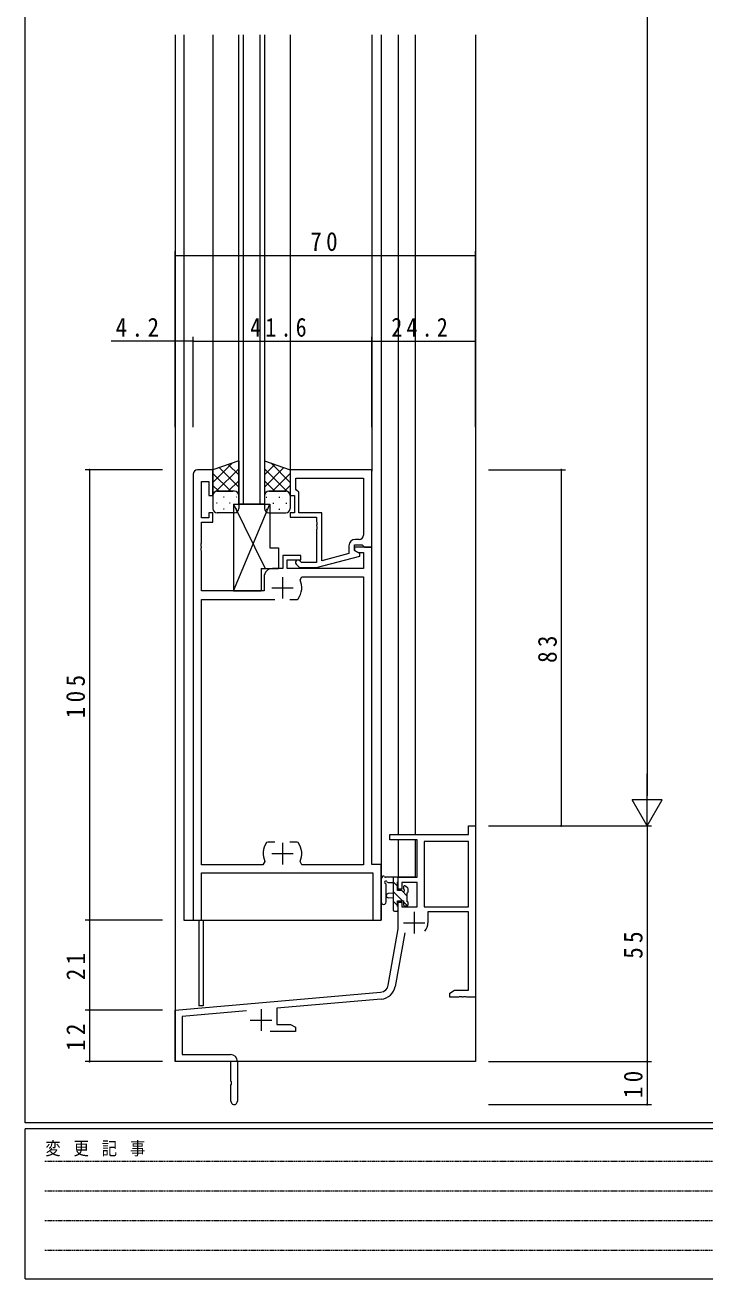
# Model space of a CAD drawing. Units: millimetres on the paper. Extents: x -397 to 397, y -282 to 282.
# Drawn here: x -393.9 to -235.4, y -282.1 to 10.3 of the extents above; entities that cross this region are included whole.
import ezdxf

# ---------------------------------------------------------------- set-up
doc = ezdxf.new("R2010")
doc.units = ezdxf.units.MM
doc.linetypes.add('USER1', pattern=[0.375, 0.25, -0.125])
for name, color, linetype, lineweight in [('0-1_YKK_ZWAK', 7, 'Continuous', 18), ('0-3_YKK_11', 7, 'Continuous', 18), ('0-4_YKK_12', 2, 'Continuous', 18), ('0-6_YKK_13', 4, 'Continuous', 18), ('0-7_YKK_D', 6, 'Continuous', 18)]:
    doc.layers.add(name, color=color, linetype=linetype, lineweight=lineweight)
doc.styles.add('ＭＳ ゴシック', font='')
doc.styles.get('ＭＳ ゴシック').set_extended_font_data('MS Gothic')

msp = doc.modelspace()

# ---------------------------------------------------------------- linework, layer by layer
at = {"layer": '0-1_YKK_ZWAK'}
for p, q in [((-393.908, -245.688), (-393.908, 279.312)), ((376.092, -245.688), (-393.908, -245.688)), ((-393.908, -282.088), (-393.908, -247.088)), ((338.292, -247.088), (-393.908, -247.088)), ((-393.908, -282.088), (338.292, -282.088))]:
    msp.add_line(p, q, dxfattribs=at)
at = {"layer": '0-1_YKK_ZWAK', "linetype": 'USER1'}
for p, q in [((-389.31, -254.6), (-141.117, -254.6)), ((-389.31, -261.529), (-141.117, -261.529)), ((-389.31, -268.457), (-141.117, -268.457)), ((-389.31, -275.386), (-141.117, -275.386))]:
    msp.add_line(p, q, dxfattribs=at)
at = {"layer": '0-3_YKK_11'}
for p, q in [((-350.108, -93.407), (-353.708, -93.407)), ((-350.108, -99.407), (-350.108, -93.407)), ((-332.108, -93.407), (-332.108, -99.407)), ((-313.108, -93.407), (-332.108, -93.407)), ((-313.108, -111.407), (-313.108, -93.407)), ((-354.708, -94.407), (-354.708, -198.407)), ((-352.778, -96.107), (-351.108, -96.107)), ((-352.778, -104.607), (-352.778, -96.107)), ((-351.108, -96.107), (-351.108, -99.407)), ((-330.808, -95.337), (-315.038, -95.337)), ((-330.808, -97.907), (-330.808, -95.337)), ((-330.808, -95.337), (-315.038, -95.337)), ((-315.038, -95.337), (-315.038, -108.607)), ((-351.108, -99.407), (-350.108, -99.407)), ((-332.108, -99.407), (-331.108, -99.407)), ((-331.108, -99.407), (-331.108, -103.407)), ((-330.608, -98.107), (-330.808, -97.907)), ((-330.108, -98.607), (-330.608, -98.107)), ((-330.108, -103.407), (-330.108, -98.607)), ((-351.108, -104.607), (-352.778, -104.607)), ((-351.108, -103.407), (-351.108, -104.607)), ((-350.108, -103.407), (-351.108, -103.407)), ((-350.108, -105.607), (-350.108, -103.407)), ((-332.108, -103.407), (-332.108, -104.407)), ((-331.108, -103.407), (-332.108, -103.407)), ((-332.108, -104.407), (-326.008, -104.407)), ((-324.708, -103.407), (-330.108, -103.407)), ((-326.008, -104.407), (-326.008, -105.448)), ((-324.708, -114.615), (-324.708, -103.407)), ((-352.778, -105.607), (-350.108, -105.607)), ((-352.778, -110.448), (-352.778, -105.607)), ((-326.008, -105.448), (-325.888, -105.632)), ((-325.888, -106.182), (-326.008, -106.365)), ((-326.008, -106.365), (-326.008, -106.448)), ((-326.008, -106.448), (-325.888, -106.632)), ((-325.888, -107.182), (-326.008, -107.365)), ((-326.008, -107.365), (-326.008, -115.007)), ((-325.888, -105.632), (-325.888, -106.182)), ((-325.888, -106.632), (-325.888, -107.182)), ((-352.898, -110.632), (-352.778, -110.448)), ((-352.898, -111.182), (-352.898, -110.632)), ((-318.408, -111.107), (-318.408, -112.927)), ((-317.108, -110.907), (-315.308, -110.907)), ((-317.108, -112.207), (-317.108, -110.907)), ((-316.038, -109.607), (-316.908, -109.607)), ((-315.308, -110.907), (-315.108, -111.107)), ((-315.108, -111.107), (-314.808, -111.407)), ((-352.778, -111.365), (-352.898, -111.182)), ((-352.898, -111.632), (-352.778, -111.448)), ((-352.898, -112.182), (-352.898, -111.632)), ((-352.778, -112.365), (-352.898, -112.182)), ((-352.778, -111.448), (-352.778, -111.365)), ((-352.778, -121.607), (-352.778, -112.365)), ((-333.808, -113.407), (-333.808, -116.407)), ((-329.608, -113.407), (-333.808, -113.407)), ((-329.608, -114.407), (-329.608, -113.407)), ((-326.012, -116.207), (-315.908, -113.5)), ((-318.408, -112.927), (-324.708, -114.615)), ((-317.108, -111.407), (-317.108, -112.207)), ((-313.108, -111.407), (-317.108, -111.407)), ((-315.908, -112.9), (-317.108, -112.207)), ((-317.108, -112.207), (-316.242, -112.707)), ((-316.242, -112.707), (-315.038, -112.707)), ((-315.908, -113.5), (-315.908, -112.9)), ((-315.038, -112.707), (-315.038, -116.407)), ((-314.808, -111.407), (-313.108, -111.407)), ((-313.108, -185.407), (-313.108, -111.407)), ((-333.808, -116.407), (-336.208, -116.407)), ((-332.808, -114.407), (-329.608, -114.407)), ((-332.808, -116.407), (-332.808, -114.407)), ((-315.038, -116.407), (-332.808, -116.407)), ((-330.732, -115.431), (-329.957, -116.207)), ((-329.957, -116.207), (-326.012, -116.207)), ((-329.46, -115.007), (-329.884, -114.582)), ((-326.008, -115.007), (-329.46, -115.007)), ((-338.208, -118.407), (-338.208, -121.607)), ((-333.908, -118.407), (-333.908, -123.407)), ((-329.812, -119.044), (-329.357, -118.337)), ((-329.357, -118.337), (-315.038, -118.337)), ((-315.038, -118.337), (-315.038, -185.477)), ((-338.208, -121.607), (-352.778, -121.607)), ((-336.408, -120.907), (-331.408, -120.907)), ((-352.778, -123.607), (-335.658, -123.607)), ((-352.778, -185.477), (-352.778, -123.607)), ((-332.158, -123.607), (-330.461, -123.607)), ((-332.158, -123.607), (-330.461, -123.607)), ((-330.461, -123.607), (-330.215, -123.478)), ((-290.538, -176.407), (-288.908, -176.407)), ((-290.538, -178.407), (-290.538, -176.407)), ((-288.908, -176.407), (-288.908, -216.407)), ((-337.355, -180.207), (-337.601, -180.335)), ((-335.658, -180.207), (-337.355, -180.207)), ((-333.908, -180.407), (-333.908, -185.407)), ((-330.461, -180.207), (-332.158, -180.207)), ((-330.215, -180.335), (-330.461, -180.207)), ((-308.908, -178.407), (-290.538, -178.407)), ((-308.908, -179.707), (-308.908, -178.407)), ((-302.508, -179.707), (-308.908, -179.707)), ((-302.508, -188.407), (-302.508, -179.707)), ((-300.878, -180.037), (-300.878, -195.307)), ((-290.538, -180.037), (-300.878, -180.037)), ((-290.538, -195.307), (-290.538, -180.037)), ((-290.538, -195.307), (-290.538, -180.037)), ((-336.408, -182.907), (-331.408, -182.907)), ((-338.46, -185.477), (-352.778, -185.477)), ((-338.004, -184.77), (-338.46, -185.477)), ((-329.357, -185.477), (-329.812, -184.77)), ((-315.038, -185.477), (-329.357, -185.477)), ((-310.908, -185.407), (-313.108, -185.407)), ((-310.908, -198.407), (-310.908, -185.407)), ((-352.778, -187.407), (-312.838, -187.407)), ((-352.778, -198.407), (-352.778, -187.407)), ((-312.838, -187.407), (-312.838, -198.407)), ((-306.908, -188.407), (-302.508, -188.407)), ((-306.908, -191.207), (-306.908, -188.407)), ((-306.108, -189.607), (-306.108, -191.207)), ((-302.508, -189.607), (-306.108, -189.607)), ((-302.508, -195.307), (-302.508, -189.607)), ((-306.108, -191.207), (-306.908, -191.207)), ((-306.908, -194.207), (-306.108, -194.207)), ((-306.908, -200.407), (-306.908, -194.207)), ((-306.108, -194.207), (-306.108, -195.307)), ((-306.108, -195.307), (-302.508, -195.307)), ((-300.878, -195.307), (-290.538, -195.307)), ((-354.708, -198.407), (-352.778, -198.407)), ((-312.838, -198.407), (-310.908, -198.407)), ((-303.208, -196.507), (-303.208, -201.507)), ((-300.008, -196.507), (-300.008, -199.007)), ((-290.538, -196.507), (-300.008, -196.507)), ((-290.538, -214.777), (-290.538, -196.507)), ((-309.23, -213.572), (-306.908, -200.407)), ((-305.42, -201.355), (-307.624, -213.855)), ((-305.708, -199.007), (-300.708, -199.007)), ((-358.908, -219.407), (-311.025, -215.217)), ((-294.908, -215.407), (-293.817, -214.777)), ((-294.908, -216.407), (-294.908, -215.407)), ((-293.817, -214.777), (-290.538, -214.777)), ((-292.683, -216.287), (-292.866, -216.407)), ((-292.133, -216.287), (-292.683, -216.287)), ((-291.95, -216.407), (-292.133, -216.287)), ((-291.683, -216.287), (-291.866, -216.407)), ((-291.133, -216.287), (-291.683, -216.287)), ((-290.95, -216.407), (-291.133, -216.287)), ((-338.908, -219.207), (-338.908, -224.207)), ((-310.883, -216.841), (-335.208, -218.969)), ((-335.208, -218.969), (-335.208, -222.777)), ((-292.866, -216.407), (-294.908, -216.407)), ((-291.866, -216.407), (-291.95, -216.407)), ((-288.908, -216.407), (-290.95, -216.407)), ((-358.908, -231.407), (-358.908, -219.407)), ((-342.278, -219.588), (-357.278, -220.9)), ((-357.278, -220.9), (-357.278, -229.777)), ((-341.408, -221.707), (-336.408, -221.707)), ((-330.908, -224.407), (-336.758, -224.407)), ((-335.208, -222.777), (-331.999, -222.777)), ((-331.999, -222.777), (-330.908, -223.407)), ((-330.908, -223.407), (-330.908, -224.407)), ((-357.278, -229.777), (-346.008, -229.777)), ((-345.908, -231.407), (-358.908, -231.407)), ((-345.908, -235.948), (-345.908, -231.407)), ((-344.408, -231.377), (-344.408, -240.657)), ((-345.788, -236.132), (-345.908, -235.948)), ((-345.908, -236.865), (-345.788, -236.682)), ((-345.788, -236.682), (-345.788, -236.132)), ((-345.908, -240.657), (-345.908, -236.865))]:
    msp.add_line(p, q, dxfattribs=at)
for centre, radius, start, end in [((-353.708, -94.407), 1, 90.00001, 179.99999), ((-316.908, -111.107), 1.5, 90.00001, 179.99999), ((-316.038, -108.607), 1, 270.00001, 359.99999), ((-336.208, -118.407), 2, 90.00001, 179.99999), ((-330.308, -115.007), 0.6, 44.99999, 225.00001), ((-333.908, -120.907), 4.5, 325.15008, 24.45637), ((-333.908, -182.907), 4.5, 145.15008, 204.45637), ((-333.908, -182.907), 4.5, 335.54363, 34.84992), ((-303.208, -199.007), 3.2, 321.63348, 359.99999), ((-311.199, -213.225), 2, 275, 350), ((-311.199, -213.225), 3.63, 275.00001, 350.00001), ((-346.008, -231.377), 1.6, 0.00001, 89.99999), ((-345.158, -240.657), 0.75, 179.99999, 0.00001)]:
    msp.add_arc(centre, radius, start, end, dxfattribs=at)
at = {"layer": '0-4_YKK_12'}
for p, q in [((-358.908, 8.093), (-358.908, -231.407)), ((-356.908, 8.093), (-356.908, -198.407)), ((-350.108, 8.093), (-350.108, -93.407)), ((-344.108, -101.407), (-344.108, 8.093)), ((-343.108, 8.093), (-343.108, -101.407)), ((-339.108, -101.407), (-339.108, 8.093)), ((-338.108, 8.093), (-338.108, -101.407)), ((-332.108, 8.093), (-332.108, -93.407)), ((-313.108, 8.093), (-313.108, -93.707)), ((-310.908, 8.093), (-310.908, -198.407)), ((-306.908, 8.093), (-306.908, -178.407)), ((-303.008, 8.093), (-303.008, -178.407)), ((-288.908, 8.093), (-288.908, -231.407)), ((-338.108, -101.407), (-344.108, -101.407)), ((-306.908, -179.707), (-306.908, -188.407)), ((-303.008, -179.707), (-303.008, -188.407)), ((-303.008, -188.407), (-306.908, -188.407)), ((-356.908, -198.407), (-310.908, -198.407)), ((-353.408, -198.407), (-353.408, -218.407)), ((-352.408, -198.407), (-352.408, -218.407)), ((-352.408, -218.407), (-353.408, -218.407)), ((-288.908, -231.407), (-358.908, -231.407))]:
    msp.add_line(p, q, dxfattribs=at)
at = {"layer": '0-6_YKK_13'}
for p, q in [((-344.108, -91.264), (-350.108, -93.407)), ((-350.108, -96.315), (-345.584, -91.791)), ((-350.108, -93.487), (-349.983, -93.362)), ((-350.108, -93.407), (-350.108, -99.407)), ((-349.421, -98.457), (-344.108, -93.144)), ((-344.108, -97.421), (-348.645, -92.884)), ((-344.108, -94.593), (-346.561, -92.14)), ((-344.108, -91.264), (-344.108, -99.407)), ((-338.108, -91.264), (-338.108, -99.407)), ((-338.108, -91.264), (-332.108, -93.407)), ((-338.108, -94.593), (-335.655, -92.14)), ((-338.108, -97.421), (-333.571, -92.884)), ((-332.795, -98.457), (-338.108, -93.144)), ((-332.108, -96.315), (-336.633, -91.791)), ((-332.108, -93.487), (-332.233, -93.362)), ((-332.108, -93.407), (-332.108, -99.407)), ((-345.951, -98.407), (-350.108, -94.25)), ((-346.543, -98.407), (-344.108, -95.972)), ((-335.674, -98.407), (-338.108, -95.972)), ((-336.265, -98.407), (-332.108, -94.25)), ((-348.779, -98.407), (-350.108, -97.078)), ((-350.108, -99.144), (-350.058, -99.094)), ((-350.108, -99.407), (-350.108, -102.407)), ((-345.108, -98.407), (-349.108, -98.407)), ((-349.108, -98.407), (-345.508, -98.407)), ((-344.526, -99.219), (-344.508, -99.201)), ((-344.108, -99.407), (-344.108, -102.407)), ((-338.108, -99.407), (-338.108, -102.407)), ((-337.69, -99.219), (-337.708, -99.201)), ((-337.108, -98.407), (-333.108, -98.407)), ((-333.108, -98.407), (-337.108, -98.407)), ((-333.437, -98.407), (-332.108, -97.078)), ((-332.108, -99.144), (-332.158, -99.094)), ((-332.108, -99.407), (-332.108, -102.407)), ((-349.105, -101.156), (-349.305, -101.156)), ((-347.49, -99.741), (-347.69, -99.741)), ((-346.075, -101.156), (-346.275, -101.156)), ((-345.358, -101.407), (-337.932, -116.407)), ((-345.358, -121.607), (-336.858, -101.407)), ((-345.358, -101.407), (-336.858, -101.407)), ((-344.508, -99.741), (-344.66, -99.741)), ((-337.708, -99.741), (-337.557, -99.741)), ((-336.858, -101.407), (-336.858, -111.607)), ((-336.142, -101.156), (-335.942, -101.156)), ((-334.727, -99.741), (-334.527, -99.741)), ((-333.112, -101.156), (-332.912, -101.156)), ((-345.108, -103.407), (-349.108, -103.407)), ((-347.49, -102.571), (-347.69, -102.571)), ((-344.522, -102.571), (-344.66, -102.571)), ((-337.695, -102.571), (-337.557, -102.571)), ((-337.108, -103.407), (-333.108, -103.407)), ((-334.727, -102.571), (-334.527, -102.571)), ((-336.858, -111.607), (-334.858, -111.607)), ((-334.858, -111.607), (-334.858, -116.407)), ((-338.858, -116.407), (-334.858, -116.407)), ((-338.858, -116.407), (-338.858, -121.607)), ((-310.908, -194.135), (-310.908, -188.972)), ((-307.208, -188.407), (-309.889, -188.407)), ((-309.289, -189.607), (-308.108, -189.607)), ((-308.108, -188.407), (-308.108, -196.007)), ((-307.108, -190.505), (-308.108, -189.505)), ((-307.108, -191.507), (-307.108, -189.507)), ((-306.908, -189.307), (-306.908, -188.707)), ((-309.708, -194.135), (-309.705, -190.174)), ((-308.108, -192.107), (-309.253, -192.209)), ((-305.951, -193.907), (-308.108, -191.75)), ((-306.169, -191.507), (-307.108, -191.507)), ((-304.808, -192.805), (-306.097, -191.515)), ((-305.708, -190.707), (-305.708, -191.046)), ((-304.696, -190.995), (-305.196, -190.495)), ((-304.808, -194.107), (-304.808, -192.007)), ((-304.608, -191.807), (-304.608, -191.207)), ((-308.108, -193.307), (-309.253, -193.205)), ((-307.108, -194.995), (-308.108, -193.995)), ((-307.108, -193.907), (-305.708, -193.907)), ((-307.108, -195.207), (-307.108, -193.907)), ((-306.908, -196.007), (-306.908, -195.407)), ((-305.708, -193.907), (-305.708, -194.807)), ((-304.78, -195.078), (-305.708, -194.15)), ((-305.408, -195.107), (-304.908, -195.107)), ((-304.608, -194.807), (-304.608, -194.307)), ((-307.808, -196.307), (-307.208, -196.307))]:
    msp.add_line(p, q, dxfattribs=at)
msp.add_lwpolyline([(-345.358, -101.407), (-345.358, -121.607), (-338.858, -121.607)], dxfattribs=at)
for centre, radius, start, end in [((-349.108, -99.407), 1, 90, 180), ((-349.108, -99.407), 1, 90, 179.9999), ((-345.108, -99.407), 1, 0, 90), ((-337.108, -99.407), 1, 90, 180), ((-333.108, -99.407), 1, 0, 90), ((-333.108, -99.407), 1, 0.0001, 90), ((-349.108, -102.407), 1, 180, 270), ((-345.108, -102.407), 1, 270, 0), ((-337.108, -102.407), 1, 180, 270), ((-333.108, -102.407), 1, 270, 0), ((-310.608, -188.972), 0.3, 130.52878, 180), ((-310.998, -188.516), 0.3, 310.52878, 10.52878), ((-310.408, -188.407), 0.3, 30, 190.52878), ((-309.889, -188.107), 0.3, 210, 270), ((-309.808, -189.607), 0.3, 30, 250.81024), ((-310.005, -190.173), 0.3, 359.95977, 70.81024), ((-309.289, -189.307), 0.3, 210, 270), ((-307.208, -188.707), 0.3, 0, 90), ((-307.108, -189.307), 0.2, 270, 0), ((-309.208, -192.707), 0.5, 95.09207, 264.90793), ((-306.169, -191.807), 0.3, 33.05573, 90), ((-305.708, -191.507), 0.25, 213.05573, 56.94427), ((-305.408, -190.707), 0.3, 45, 180), ((-305.408, -191.046), 0.3, 180, 236.94427), ((-304.808, -191.807), 0.2, 270, 0), ((-304.908, -191.207), 0.3, 0, 45), ((-310.308, -194.134), 0.6, 179.95977, 359.95977), ((-307.108, -195.407), 0.2, 0, 90), ((-305.408, -194.807), 0.3, 180, 270), ((-304.908, -194.807), 0.3, 270, 0), ((-304.808, -194.307), 0.2, 0, 90), ((-307.808, -196.007), 0.3, 180, 270), ((-307.208, -196.007), 0.3, 270, 0)]:
    msp.add_arc(centre, radius, start, end, dxfattribs=at)
at = {"layer": '0-7_YKK_D'}
for p, q in [((-248.908, 216.593), (-248.908, -169.407)), ((-358.908, -83.407), (-358.908, -42.407)), ((-358.908, -43.407), (-288.908, -43.407)), ((-288.908, -83.407), (-288.908, -42.407)), ((-358.908, -63.407), (-373.808, -63.407)), ((-358.908, -83.407), (-358.908, -62.407)), ((-354.708, -63.407), (-358.908, -63.407)), ((-354.708, -83.407), (-354.708, -62.407)), ((-354.708, -83.407), (-354.708, -62.407)), ((-354.708, -63.407), (-313.108, -63.407)), ((-313.108, -83.407), (-313.108, -62.407)), ((-313.108, -83.407), (-313.108, -62.407)), ((-313.108, -63.407), (-288.908, -63.407)), ((-288.908, -83.407), (-288.908, -62.407)), ((-361.908, -93.407), (-379.908, -93.407)), ((-378.908, -93.407), (-378.908, -198.407)), ((-285.908, -93.407), (-267.908, -93.407)), ((-268.908, -93.407), (-268.908, -176.407)), ((-248.908, -176.407), (-248.908, -164.282)), ((-245.408, -170.345), (-252.408, -170.345)), ((-248.908, -176.407), (-252.408, -170.345)), ((-248.908, -176.407), (-245.408, -170.345)), ((-285.908, -176.407), (-247.908, -176.407)), ((-285.908, -176.407), (-267.908, -176.407)), ((-285.908, -176.407), (-247.908, -176.407)), ((-248.908, -176.407), (-248.908, -231.407)), ((-361.908, -198.407), (-379.908, -198.407)), ((-361.908, -198.407), (-379.908, -198.407)), ((-361.908, -219.407), (-379.908, -219.407)), ((-361.908, -219.407), (-379.908, -219.407)), ((-361.908, -231.407), (-379.908, -231.407)), ((-285.908, -231.407), (-247.908, -231.407)), ((-285.908, -231.407), (-247.908, -231.407)), ((-248.908, -231.407), (-248.908, -241.407)), ((-285.908, -241.407), (-247.908, -241.407))]:
    msp.add_line(p, q, dxfattribs=at)
msp.add_lwpolyline([(-378.908, -198.407), (-378.908, -219.407), (-378.908, -231.407)], dxfattribs=at)
for centre, start, end in [((-358.908, -43.407), 0, 180), ((-358.908, -43.407), 180, 0), ((-288.908, -43.407), 0, 180), ((-288.908, -43.407), 180, 0), ((-358.908, -63.407), 0, 180), ((-358.908, -63.407), 180, 0), ((-354.708, -63.407), 0, 180), ((-354.708, -63.407), 0, 180), ((-354.708, -63.407), 180, 0), ((-354.708, -63.407), 180, 0), ((-313.108, -63.407), 0, 180), ((-313.108, -63.407), 0, 180), ((-313.108, -63.407), 180, 0), ((-313.108, -63.407), 180, 0), ((-288.908, -63.407), 0, 180), ((-288.908, -63.407), 180, 0), ((-378.908, -93.407), 90, 270), ((-378.908, -93.407), 270, 90), ((-268.908, -93.407), 90, 270), ((-268.908, -93.407), 270, 90), ((-268.908, -176.407), 90, 270), ((-268.908, -176.407), 270, 90), ((-378.908, -198.407), 90, 270), ((-378.908, -198.407), 90, 270), ((-378.908, -198.407), 270, 90), ((-378.908, -198.407), 270, 90), ((-378.908, -219.407), 90, 270), ((-378.908, -219.407), 90, 270), ((-378.908, -219.407), 270, 90), ((-378.908, -219.407), 270, 90), ((-378.908, -231.407), 90, 270), ((-378.908, -231.407), 270, 90), ((-248.908, -231.407), 90, 270), ((-248.908, -231.407), 90, 270), ((-248.908, -231.407), 270, 90), ((-248.908, -231.407), 270, 90), ((-248.908, -241.407), 90, 270), ((-248.908, -241.407), 270, 90)]:
    msp.add_arc(centre, 0.106, start, end, dxfattribs=at)

# ---------------------------------------------------------------- texts
at = {"layer": '0-1_YKK_ZWAK', "insert": (-389.194, -253.534), "char_height": 3.079, "attachment_point": 7, "style": 'ＭＳ ゴシック'}
msp.add_mtext('\\T1.23;\\W0.85;変\\~更\\~記\\~事', dxfattribs=at)
at = {"layer": '0-7_YKK_D', "color": 7, "char_height": 4.399, "attachment_point": 7, "style": 'ＭＳ ゴシック'}
for s, insert in [('\\T1.37;\\W0.9;70', (-327.428, -42.407)), ('\\T1.38;\\W0.9;4.2', (-372.808, -62.407)), ('\\T1.39;\\W0.85;41.6', (-341.428, -62.407)), ('\\T1.39;\\W0.85;24.2', (-308.528, -62.407))]:
    msp.add_mtext(s, dxfattribs=dict(at, insert=insert))
at = {"layer": '0-7_YKK_D', "color": 7, "char_height": 4.399, "attachment_point": 7, "rotation": 90, "style": 'ＭＳ ゴシック'}
for s, insert in [('\\T1.37;\\W0.9;83', (-269.908, -138.427)), ('\\T1.38;\\W0.9;105', (-379.908, -151.347)), ('\\T1.37;\\W0.9;55', (-249.908, -207.427)), ('\\T1.37;\\W0.9;21', (-379.908, -212.427)), ('\\T1.37;\\W0.9;12', (-379.908, -228.927)), ('\\T1.37;\\W0.9;10', (-249.908, -239.927))]:
    msp.add_mtext(s, dxfattribs=dict(at, insert=insert))

doc.saveas('drawing.dxf')
